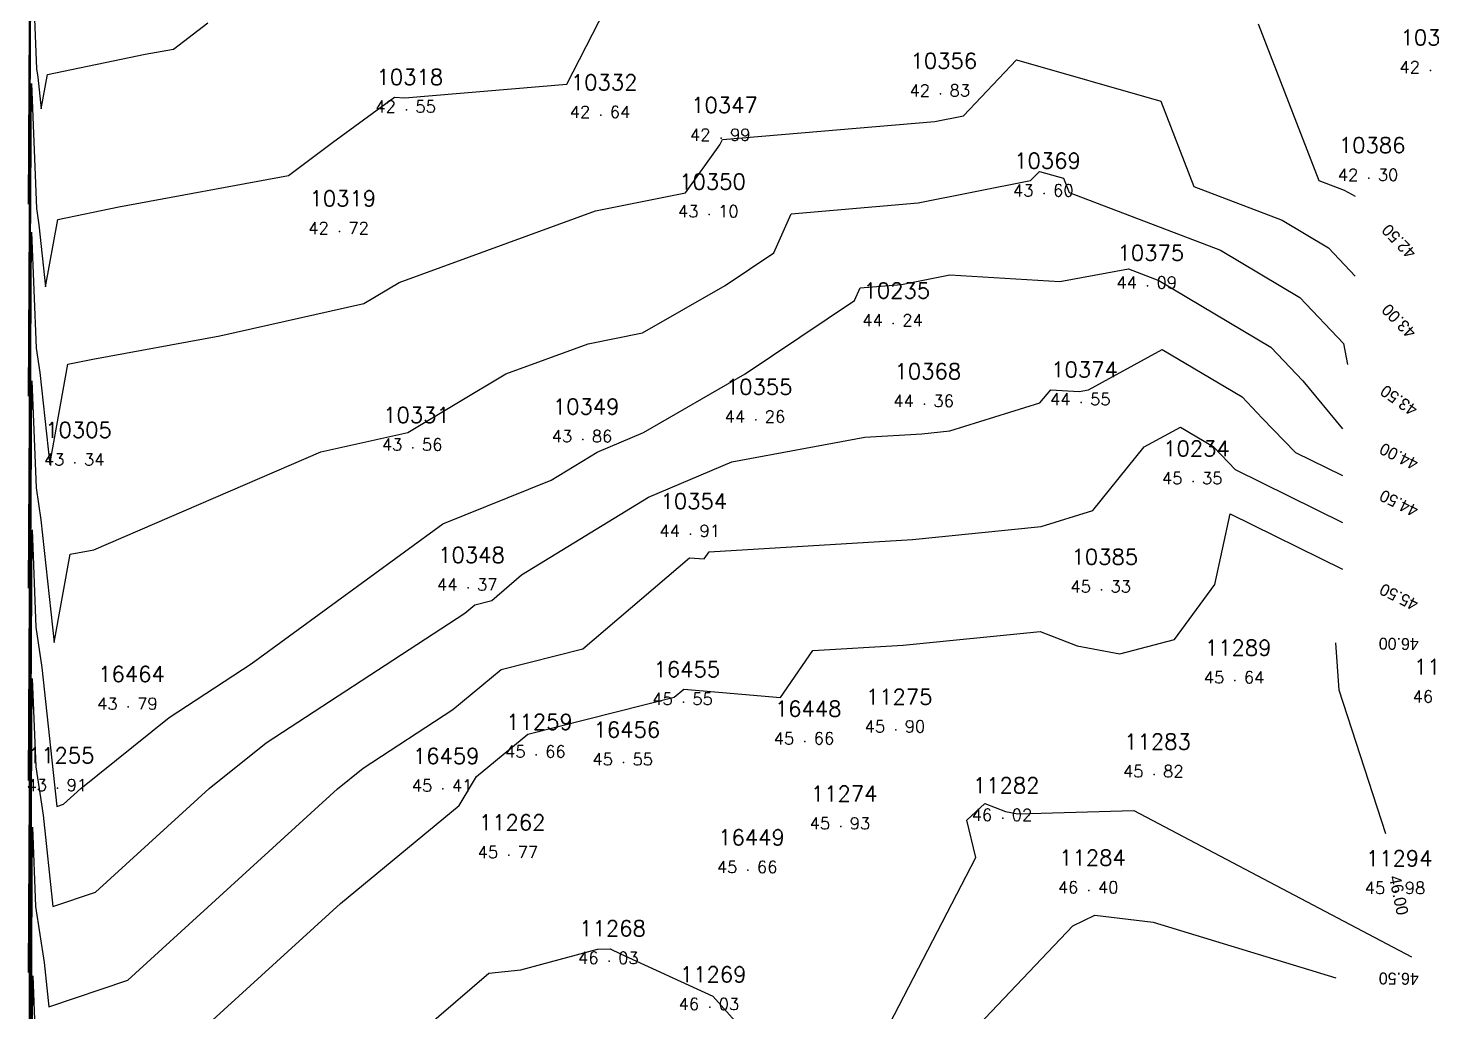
# Model space of a CAD drawing. Header units: millimetres. Extents: x 1412565 to 1412813, y 4931476 to 4931699.
# Drawn here: x 1412565.09 to 1412588.55, y 4931641.53 to 4931657.98 of the extents above; entities that cross this region are included whole.
import ezdxf
from ezdxf.enums import TextEntityAlignment as Align

# ---------------------------------------------------------------- set-up
doc = ezdxf.new("R2010")
doc.units = ezdxf.units.MM
for name, color, linetype in [('CIVIL', 50, 'Continuous'), ('CIVIL-DRAW', 80, 'Continuous'), ('CIVIL-NONAME', 130, 'Continuous'), ('CIVIL-TEXT', 240, 'Continuous'), ('CIVIL-Z', 50, 'Continuous'), ('Tcontours0', 7, 'Continuous'), ('Tcontours1', 7, 'Continuous'), ('Tcontours2', 7, 'Continuous')]:
    doc.layers.add(name, color=color, linetype=linetype)
doc.styles.add('CIVILCADMAIN', font='TXT.SHX')
doc.styles.add('MAVAT_HebTXT', font='hebtxt.shx')
doc.styles.get("Standard").update_dxf_attribs({"font": 'arial.ttf'})

# ---------------------------------------------------------------- blocks, each defined once
blk = doc.blocks.new('CIVIL-ZZ')
at = {"layer": 'CIVIL-DRAW'}
blk.add_point((0, 0), dxfattribs=at)
at = {"layer": 'CIVIL-NONAME'}
blk.add_attdef('NAME', text='', height=1.8, dxfattribs=at).set_placement((0, 2.1), align=Align.CENTER)
at = {"layer": 'CIVIL-TEXT', "flags": 8}
blk.add_attdef('TEXT', text='', height=2, dxfattribs=at).set_placement((0.2, -3.3), align=Align.CENTER)
at = {"layer": 'CIVIL-Z'}
blk.add_attdef('Z1', text='', height=1.6, dxfattribs=at).set_placement((-0.75, -0.225), align=Align.RIGHT)
blk.add_attdef('Z2', (0.75, -0.225), '', height=1.6, dxfattribs=at)

msp = doc.modelspace()

# ---------------------------------------------------------------- linework, layer by layer
at = {"layer": 'Tcontours0', "elevation": 45}
msp.add_lwpolyline([(1412565.092, 4931632.559), (1412565.159, 4931644.62), (1412565.212, 4931643.295), (1412565.354, 4931642.358), (1412565.433, 4931641.616), (1412566.751, 4931642.063), (1412570.26, 4931645.263), (1412570.689, 4931645.607), (1412572.186, 4931646.585), (1412572.997, 4931647.257), (1412574.362, 4931647.6), (1412576.143, 4931649.125), (1412576.389, 4931649.104), (1412576.472, 4931649.223), (1412579.871, 4931649.429), (1412582.023, 4931649.645), (1412582.886, 4931649.914), (1412583.742, 4931650.977), (1412584.349, 4931651.308), (1412584.897, 4931650.982), (1412585.036, 4931650.836), (1412585.264, 4931650.6), (1412587.058, 4931649.715)], dxfattribs=at)
at = {"layer": 'Tcontours1'}
for points, elevation in [([(1412565.095, 4931651.825), (1412565.138, 4931659.537), (1412565.227, 4931657.294), (1412565.248, 4931657.155), (1412565.305, 4931656.628), (1412565.409, 4931657.201), (1412567.043, 4931657.54), (1412567.515, 4931657.627), (1412568.09, 4931658.063)], 42), ([(1412565.094, 4931645.403), (1412565.145, 4931654.565), (1412565.222, 4931652.627), (1412565.283, 4931652.223), (1412565.449, 4931650.681), (1412565.753, 4931652.357), (1412566.168, 4931652.443), (1412568.294, 4931652.832), (1412570.7, 4931653.373), (1412571.29, 4931653.725), (1412574.571, 4931654.921), (1412576.077, 4931655.221), (1412576.652, 4931656.024), (1412576.693, 4931656.115), (1412580.245, 4931656.417), (1412580.722, 4931656.511), (1412581.612, 4931657.449), (1412584.021, 4931656.757), (1412584.576, 4931655.33), (1412586.053, 4931654.766), (1412586.825, 4931654.306), (1412587.27, 4931653.832)], 43), ([(1412565.093, 4931638.981), (1412565.152, 4931649.593), (1412565.217, 4931647.961), (1412565.318, 4931647.291), (1412565.568, 4931644.968), (1412565.677, 4931645.005), (1412565.966, 4931645.269), (1412567.442, 4931646.452), (1412568.817, 4931647.351), (1412572.02, 4931649.689), (1412573.833, 4931650.419), (1412574.6, 4931650.889), (1412575.372, 4931651.216), (1412577.075, 4931652.199), (1412578.902, 4931653.423), (1412578.997, 4931653.635), (1412579.684, 4931653.694), (1412580.495, 4931653.854), (1412582.331, 4931653.741), (1412583.482, 4931653.953), (1412583.986, 4931653.761), (1412585.861, 4931652.644), (1412586.396, 4931652.082), (1412587.058, 4931651.281)], 44), ([(1412587.786, 4931644.511), (1412587.005, 4931646.91), (1412586.95, 4931647.701)], 46), ([(1412579.408, 4931641.176), (1412580.932, 4931644.116), (1412580.778, 4931644.739), (1412581.082, 4931645.017), (1412581.428, 4931644.881), (1412581.633, 4931644.843), (1412583.572, 4931644.898), (1412588.214, 4931642.455)], 46), ([(1412570.043, 4931639.816), (1412572.788, 4931642.178), (1412573.321, 4931642.235), (1412574.606, 4931642.584), (1412574.815, 4931642.587), (1412574.988, 4931642.503), (1412576.532, 4931641.796), (1412576.906, 4931641.376)], 46)]:
    msp.add_lwpolyline(points, dxfattribs=dict(at, elevation=elevation))
at = {"layer": 'Tcontours2'}
for points, elevation in [([(1412565.095, 4931655.036), (1412565.134, 4931662.023)], 41.5), ([(1412565.094, 4931648.614), (1412565.141, 4931657.051), (1412565.225, 4931654.96), (1412565.266, 4931654.689), (1412565.377, 4931653.655), (1412565.581, 4931654.779), (1412566.605, 4931654.992), (1412569.442, 4931655.511), (1412570.172, 4931656.065), (1412571.21, 4931656.821), (1412571.385, 4931656.81), (1412574.092, 4931657.038), (1412575.27, 4931659.334)], 42.5), ([(1412585.647, 4931658.046), (1412586.665, 4931655.43), (1412587.087, 4931655.269), (1412587.272, 4931655.167)], 42.5), ([(1412565.093, 4931642.192), (1412565.149, 4931652.079), (1412565.22, 4931650.294), (1412565.301, 4931649.757), (1412565.521, 4931647.708), (1412565.789, 4931649.183), (1412566.186, 4931649.259), (1412569.979, 4931650.892), (1412571.432, 4931651.219), (1412573.075, 4931652.199), (1412574.449, 4931652.699), (1412575.359, 4931652.881), (1412576.739, 4931653.677), (1412577.551, 4931654.221), (1412577.845, 4931654.875), (1412579.965, 4931655.055), (1412581.845, 4931655.427), (1412581.994, 4931655.583), (1412582.395, 4931655.468), (1412582.488, 4931655.23), (1412585.02, 4931654.263), (1412586.343, 4931653.475), (1412587.077, 4931652.706), (1412587.141, 4931652.356)], 43.5), ([(1412565.092, 4931635.77), (1412565.156, 4931647.106), (1412565.215, 4931645.628), (1412565.336, 4931644.824), (1412565.501, 4931643.292), (1412566.214, 4931643.534), (1412568.113, 4931645.266), (1412569.065, 4931646.03), (1412572.387, 4931648.2), (1412572.555, 4931648.339), (1412572.837, 4931648.41), (1412573.336, 4931648.837), (1412575.457, 4931650.137), (1412576.848, 4931650.725), (1412579.075, 4931651.138), (1412580.026, 4931651.195), (1412580.497, 4931651.243), (1412582.001, 4931651.712), (1412582.184, 4931651.933), (1412582.657, 4931651.904), (1412582.811, 4931651.932), (1412584.047, 4931652.606), (1412585.379, 4931651.813), (1412585.716, 4931651.459), (1412586.271, 4931650.886), (1412587.058, 4931650.498)], 44.5), ([(1412567.289, 4931640.591), (1412570.306, 4931643.344), (1412572.295, 4931644.982), (1412572.582, 4931645.465), (1412573.439, 4931646.176), (1412575.887, 4931646.791), (1412576.049, 4931646.93), (1412577.663, 4931646.79), (1412578.204, 4931647.571), (1412579.715, 4931647.663), (1412582.004, 4931647.892), (1412582.623, 4931647.649), (1412583.335, 4931647.518), (1412584.253, 4931647.756), (1412584.922, 4931648.678), (1412585.182, 4931649.858), (1412587.058, 4931648.932)], 45.5), ([(1412565.09, 4931622.926), (1412565.17, 4931637.162), (1412565.204, 4931636.295), (1412565.322, 4931635.517), (1412565.991, 4931635.462), (1412566.202, 4931635.458), (1412566.975, 4931635.63), (1412568.37, 4931636.745), (1412568.681, 4931637.025), (1412570.53, 4931637.518), (1412572.092, 4931638.576), (1412572.594, 4931638.692), (1412573.151, 4931639.637), (1412574.6, 4931640.271), (1412575.138, 4931641.285), (1412576.051, 4931640.866), (1412576.942, 4931640.238), (1412578.885, 4931639.109), (1412582.549, 4931642.971), (1412582.916, 4931643.149), (1412583.895, 4931643.033), (1412586.95, 4931642.103)], 46.5), ([(1412565.091, 4931629.348), (1412565.163, 4931642.134), (1412565.21, 4931640.962)], 45.5)]:
    msp.add_lwpolyline(points, dxfattribs=dict(at, elevation=elevation))

# ---------------------------------------------------------------- block references
at = {"layer": 'CIVIL'}
ref = msp.add_blockref('CIVIL-ZZ', (1412588.53, 4931657.27, 42.09), dxfattribs=dict(at, xscale=0.2, yscale=0.2))
ref.add_attrib('Z2', '09', (1412588.68, 4931657.225), dxfattribs={"layer": 'CIVIL-Z', "height": 0.2, "style": 'CIVILCADMAIN'})
ref.add_attrib('Z1', '42', (1412588.01, 4931657.225), dxfattribs={"layer": 'CIVIL-Z', "height": 0.2, "style": 'CIVILCADMAIN'})
ref.add_attrib('NAME', '10387', (1412588.03, 4931657.69), dxfattribs={"layer": 'CIVIL-NONAME', "height": 0.26, "style": 'CIVILCADMAIN'})
ref = msp.add_blockref('CIVIL-ZZ', (1412580.34, 4931656.88, 42.83), dxfattribs=dict(at, xscale=0.2, yscale=0.2))
ref.add_attrib('Z2', '83', (1412580.49, 4931656.835), dxfattribs={"layer": 'CIVIL-Z', "height": 0.2, "style": 'CIVILCADMAIN'})
ref.add_attrib('Z1', '42', (1412579.82, 4931656.835), dxfattribs={"layer": 'CIVIL-Z', "height": 0.2, "style": 'CIVILCADMAIN'})
ref.add_attrib('NAME', '10356', (1412579.84, 4931657.3), dxfattribs={"layer": 'CIVIL-NONAME', "height": 0.26, "style": 'CIVILCADMAIN'})
ref = msp.add_blockref('CIVIL-ZZ', (1412571.41, 4931656.61, 42.55), dxfattribs=dict(at, xscale=0.2, yscale=0.2))
ref.add_attrib('Z2', '55', (1412571.56, 4931656.565), dxfattribs={"layer": 'CIVIL-Z', "height": 0.2, "style": 'CIVILCADMAIN'})
ref.add_attrib('Z1', '42', (1412570.89, 4931656.565), dxfattribs={"layer": 'CIVIL-Z', "height": 0.2, "style": 'CIVILCADMAIN'})
ref.add_attrib('NAME', '10318', (1412570.91, 4931657.03), dxfattribs={"layer": 'CIVIL-NONAME', "height": 0.26, "style": 'CIVILCADMAIN'})
ref = msp.add_blockref('CIVIL-ZZ', (1412574.66, 4931656.52, 42.64), dxfattribs=dict(at, xscale=0.2, yscale=0.2))
ref.add_attrib('Z2', '64', (1412574.81, 4931656.475), dxfattribs={"layer": 'CIVIL-Z', "height": 0.2, "style": 'CIVILCADMAIN'})
ref.add_attrib('Z1', '42', (1412574.14, 4931656.475), dxfattribs={"layer": 'CIVIL-Z', "height": 0.2, "style": 'CIVILCADMAIN'})
ref.add_attrib('NAME', '10332', (1412574.16, 4931656.94), dxfattribs={"layer": 'CIVIL-NONAME', "height": 0.26, "style": 'CIVILCADMAIN'})
ref = msp.add_blockref('CIVIL-ZZ', (1412576.67, 4931656.14, 42.99), dxfattribs=dict(at, xscale=0.2, yscale=0.2))
ref.add_attrib('Z2', '99', (1412576.82, 4931656.095), dxfattribs={"layer": 'CIVIL-Z', "height": 0.2, "style": 'CIVILCADMAIN'})
ref.add_attrib('Z1', '42', (1412576.15, 4931656.095), dxfattribs={"layer": 'CIVIL-Z', "height": 0.2, "style": 'CIVILCADMAIN'})
ref.add_attrib('NAME', '10347', (1412576.17, 4931656.56), dxfattribs={"layer": 'CIVIL-NONAME', "height": 0.26, "style": 'CIVILCADMAIN'})
ref = msp.add_blockref('CIVIL-ZZ', (1412587.5, 4931655.47, 42.3), dxfattribs=dict(at, xscale=0.2, yscale=0.2))
ref.add_attrib('Z2', '30', (1412587.65, 4931655.425), dxfattribs={"layer": 'CIVIL-Z', "height": 0.2, "style": 'CIVILCADMAIN'})
ref.add_attrib('Z1', '42', (1412586.98, 4931655.425), dxfattribs={"layer": 'CIVIL-Z', "height": 0.2, "style": 'CIVILCADMAIN'})
ref.add_attrib('NAME', '10386', (1412587, 4931655.89), dxfattribs={"layer": 'CIVIL-NONAME', "height": 0.26, "style": 'CIVILCADMAIN'})
ref = msp.add_blockref('CIVIL-ZZ', (1412582.07, 4931655.21, 43.6), dxfattribs=dict(at, xscale=0.2, yscale=0.2))
ref.add_attrib('Z2', '60', (1412582.22, 4931655.165), dxfattribs={"layer": 'CIVIL-Z', "height": 0.2, "style": 'CIVILCADMAIN'})
ref.add_attrib('Z1', '43', (1412581.55, 4931655.165), dxfattribs={"layer": 'CIVIL-Z', "height": 0.2, "style": 'CIVILCADMAIN'})
ref.add_attrib('NAME', '10369', (1412581.57, 4931655.63), dxfattribs={"layer": 'CIVIL-NONAME', "height": 0.26, "style": 'CIVILCADMAIN'})
ref = msp.add_blockref('CIVIL-ZZ', (1412576.47, 4931654.86, 43.1), dxfattribs=dict(at, xscale=0.2, yscale=0.2))
ref.add_attrib('Z2', '10', (1412576.62, 4931654.815), dxfattribs={"layer": 'CIVIL-Z', "height": 0.2, "style": 'CIVILCADMAIN'})
ref.add_attrib('Z1', '43', (1412575.95, 4931654.815), dxfattribs={"layer": 'CIVIL-Z', "height": 0.2, "style": 'CIVILCADMAIN'})
ref.add_attrib('NAME', '10350', (1412575.97, 4931655.28), dxfattribs={"layer": 'CIVIL-NONAME', "height": 0.26, "style": 'CIVILCADMAIN'})
ref = msp.add_blockref('CIVIL-ZZ', (1412570.29, 4931654.58, 42.72), dxfattribs=dict(at, xscale=0.2, yscale=0.2))
ref.add_attrib('Z2', '72', (1412570.44, 4931654.535), dxfattribs={"layer": 'CIVIL-Z', "height": 0.2, "style": 'CIVILCADMAIN'})
ref.add_attrib('Z1', '42', (1412569.77, 4931654.535), dxfattribs={"layer": 'CIVIL-Z', "height": 0.2, "style": 'CIVILCADMAIN'})
ref.add_attrib('NAME', '10319', (1412569.79, 4931655), dxfattribs={"layer": 'CIVIL-NONAME', "height": 0.26, "style": 'CIVILCADMAIN'})
ref = msp.add_blockref('CIVIL-ZZ', (1412583.8, 4931653.67, 44.09), dxfattribs=dict(at, xscale=0.2, yscale=0.2))
ref.add_attrib('Z2', '09', (1412583.95, 4931653.625), dxfattribs={"layer": 'CIVIL-Z', "height": 0.2, "style": 'CIVILCADMAIN'})
ref.add_attrib('Z1', '44', (1412583.28, 4931653.625), dxfattribs={"layer": 'CIVIL-Z', "height": 0.2, "style": 'CIVILCADMAIN'})
ref.add_attrib('NAME', '10375', (1412583.3, 4931654.09), dxfattribs={"layer": 'CIVIL-NONAME', "height": 0.26, "style": 'CIVILCADMAIN'})
ref = msp.add_blockref('CIVIL-ZZ', (1412579.55, 4931653.04, 44.24), dxfattribs=dict(at, xscale=0.2, yscale=0.2))
ref.add_attrib('Z2', '24', (1412579.7, 4931652.995), dxfattribs={"layer": 'CIVIL-Z', "height": 0.2, "style": 'CIVILCADMAIN'})
ref.add_attrib('Z1', '44', (1412579.03, 4931652.995), dxfattribs={"layer": 'CIVIL-Z', "height": 0.2, "style": 'CIVILCADMAIN'})
ref.add_attrib('NAME', '10235', (1412579.05, 4931653.46), dxfattribs={"layer": 'CIVIL-NONAME', "height": 0.26, "style": 'CIVILCADMAIN'})
ref = msp.add_blockref('CIVIL-ZZ', (1412580.07, 4931651.69, 44.36), dxfattribs=dict(at, xscale=0.2, yscale=0.2))
ref.add_attrib('Z2', '36', (1412580.22, 4931651.645), dxfattribs={"layer": 'CIVIL-Z', "height": 0.2, "style": 'CIVILCADMAIN'})
ref.add_attrib('Z1', '44', (1412579.55, 4931651.645), dxfattribs={"layer": 'CIVIL-Z', "height": 0.2, "style": 'CIVILCADMAIN'})
ref.add_attrib('NAME', '10368', (1412579.57, 4931652.11), dxfattribs={"layer": 'CIVIL-NONAME', "height": 0.26, "style": 'CIVILCADMAIN'})
ref = msp.add_blockref('CIVIL-ZZ', (1412582.69, 4931651.72, 44.55), dxfattribs=dict(at, xscale=0.2, yscale=0.2))
ref.add_attrib('Z2', '55', (1412582.84, 4931651.675), dxfattribs={"layer": 'CIVIL-Z', "height": 0.2, "style": 'CIVILCADMAIN'})
ref.add_attrib('Z1', '44', (1412582.17, 4931651.675), dxfattribs={"layer": 'CIVIL-Z', "height": 0.2, "style": 'CIVILCADMAIN'})
ref.add_attrib('NAME', '10374', (1412582.19, 4931652.14), dxfattribs={"layer": 'CIVIL-NONAME', "height": 0.26, "style": 'CIVILCADMAIN'})
ref = msp.add_blockref('CIVIL-ZZ', (1412577.25, 4931651.43, 44.26), dxfattribs=dict(at, xscale=0.2, yscale=0.2))
ref.add_attrib('Z2', '26', (1412577.4, 4931651.385), dxfattribs={"layer": 'CIVIL-Z', "height": 0.2, "style": 'CIVILCADMAIN'})
ref.add_attrib('Z1', '44', (1412576.73, 4931651.385), dxfattribs={"layer": 'CIVIL-Z', "height": 0.2, "style": 'CIVILCADMAIN'})
ref.add_attrib('NAME', '10355', (1412576.75, 4931651.85), dxfattribs={"layer": 'CIVIL-NONAME', "height": 0.26, "style": 'CIVILCADMAIN'})
ref = msp.add_blockref('CIVIL-ZZ', (1412571.52, 4931650.96, 43.56), dxfattribs=dict(at, xscale=0.2, yscale=0.2))
ref.add_attrib('Z2', '56', (1412571.67, 4931650.915), dxfattribs={"layer": 'CIVIL-Z', "height": 0.2, "style": 'CIVILCADMAIN'})
ref.add_attrib('Z1', '43', (1412571, 4931650.915), dxfattribs={"layer": 'CIVIL-Z', "height": 0.2, "style": 'CIVILCADMAIN'})
ref.add_attrib('NAME', '10331', (1412571.02, 4931651.38), dxfattribs={"layer": 'CIVIL-NONAME', "height": 0.26, "style": 'CIVILCADMAIN'})
ref = msp.add_blockref('CIVIL-ZZ', (1412574.36, 4931651.1, 43.86), dxfattribs=dict(at, xscale=0.2, yscale=0.2))
ref.add_attrib('Z2', '86', (1412574.51, 4931651.055), dxfattribs={"layer": 'CIVIL-Z', "height": 0.2, "style": 'CIVILCADMAIN'})
ref.add_attrib('Z1', '43', (1412573.84, 4931651.055), dxfattribs={"layer": 'CIVIL-Z', "height": 0.2, "style": 'CIVILCADMAIN'})
ref.add_attrib('NAME', '10349', (1412573.86, 4931651.52), dxfattribs={"layer": 'CIVIL-NONAME', "height": 0.26, "style": 'CIVILCADMAIN'})
ref = msp.add_blockref('CIVIL-ZZ', (1412565.87, 4931650.71, 43.34), dxfattribs=dict(at, xscale=0.2, yscale=0.2))
ref.add_attrib('Z2', '34', (1412566.02, 4931650.665), dxfattribs={"layer": 'CIVIL-Z', "height": 0.2, "style": 'CIVILCADMAIN'})
ref.add_attrib('Z1', '43', (1412565.35, 4931650.665), dxfattribs={"layer": 'CIVIL-Z', "height": 0.2, "style": 'CIVILCADMAIN'})
ref.add_attrib('NAME', '10305', (1412565.37, 4931651.13), dxfattribs={"layer": 'CIVIL-NONAME', "height": 0.26, "style": 'CIVILCADMAIN'})
ref = msp.add_blockref('CIVIL-ZZ', (1412584.56, 4931650.4, 45.35), dxfattribs=dict(at, xscale=0.2, yscale=0.2))
ref.add_attrib('Z2', '35', (1412584.71, 4931650.355), dxfattribs={"layer": 'CIVIL-Z', "height": 0.2, "style": 'CIVILCADMAIN'})
ref.add_attrib('Z1', '45', (1412584.04, 4931650.355), dxfattribs={"layer": 'CIVIL-Z', "height": 0.2, "style": 'CIVILCADMAIN'})
ref.add_attrib('NAME', '10234', (1412584.06, 4931650.82), dxfattribs={"layer": 'CIVIL-NONAME', "height": 0.26, "style": 'CIVILCADMAIN'})
ref = msp.add_blockref('CIVIL-ZZ', (1412576.16, 4931649.52, 44.91), dxfattribs=dict(at, xscale=0.2, yscale=0.2))
ref.add_attrib('Z2', '91', (1412576.31, 4931649.475), dxfattribs={"layer": 'CIVIL-Z', "height": 0.2, "style": 'CIVILCADMAIN'})
ref.add_attrib('Z1', '44', (1412575.64, 4931649.475), dxfattribs={"layer": 'CIVIL-Z', "height": 0.2, "style": 'CIVILCADMAIN'})
ref.add_attrib('NAME', '10354', (1412575.66, 4931649.94), dxfattribs={"layer": 'CIVIL-NONAME', "height": 0.26, "style": 'CIVILCADMAIN'})
ref = msp.add_blockref('CIVIL-ZZ', (1412572.44, 4931648.62, 44.37), dxfattribs=dict(at, xscale=0.2, yscale=0.2))
ref.add_attrib('Z2', '37', (1412572.59, 4931648.575), dxfattribs={"layer": 'CIVIL-Z', "height": 0.2, "style": 'CIVILCADMAIN'})
ref.add_attrib('Z1', '44', (1412571.92, 4931648.575), dxfattribs={"layer": 'CIVIL-Z', "height": 0.2, "style": 'CIVILCADMAIN'})
ref.add_attrib('NAME', '10348', (1412571.94, 4931649.04), dxfattribs={"layer": 'CIVIL-NONAME', "height": 0.26, "style": 'CIVILCADMAIN'})
ref = msp.add_blockref('CIVIL-ZZ', (1412583.03, 4931648.59, 45.33), dxfattribs=dict(at, xscale=0.2, yscale=0.2))
ref.add_attrib('Z2', '33', (1412583.18, 4931648.545), dxfattribs={"layer": 'CIVIL-Z', "height": 0.2, "style": 'CIVILCADMAIN'})
ref.add_attrib('Z1', '45', (1412582.51, 4931648.545), dxfattribs={"layer": 'CIVIL-Z', "height": 0.2, "style": 'CIVILCADMAIN'})
ref.add_attrib('NAME', '10385', (1412582.53, 4931649.01), dxfattribs={"layer": 'CIVIL-NONAME', "height": 0.26, "style": 'CIVILCADMAIN'})
ref = msp.add_blockref('CIVIL-ZZ', (1412585.26, 4931647.07, 45.64), dxfattribs=dict(at, xscale=0.2, yscale=0.2))
ref.add_attrib('Z2', '64', (1412585.41, 4931647.025), dxfattribs={"layer": 'CIVIL-Z', "height": 0.2, "style": 'CIVILCADMAIN'})
ref.add_attrib('Z1', '45', (1412584.74, 4931647.025), dxfattribs={"layer": 'CIVIL-Z', "height": 0.2, "style": 'CIVILCADMAIN'})
ref.add_attrib('NAME', '11289', (1412584.76, 4931647.49), dxfattribs={"layer": 'CIVIL-NONAME', "height": 0.26, "style": 'CIVILCADMAIN'})
ref = msp.add_blockref('CIVIL-ZZ', (1412588.75, 4931646.75, 46.36), dxfattribs=dict(at, xscale=0.2, yscale=0.2))
ref.add_attrib('Z2', '36', (1412588.9, 4931646.705), dxfattribs={"layer": 'CIVIL-Z', "height": 0.2, "style": 'CIVILCADMAIN'})
ref.add_attrib('Z1', '46', (1412588.23, 4931646.705), dxfattribs={"layer": 'CIVIL-Z', "height": 0.2, "style": 'CIVILCADMAIN'})
ref.add_attrib('NAME', '11180', (1412588.25, 4931647.17), dxfattribs={"layer": 'CIVIL-NONAME', "height": 0.26, "style": 'CIVILCADMAIN'})
ref = msp.add_blockref('CIVIL-ZZ', (1412566.76, 4931646.63, 43.79), dxfattribs=dict(at, xscale=0.2, yscale=0.2))
ref.add_attrib('Z2', '79', (1412566.91, 4931646.585), dxfattribs={"layer": 'CIVIL-Z', "height": 0.2, "style": 'CIVILCADMAIN'})
ref.add_attrib('Z1', '43', (1412566.24, 4931646.585), dxfattribs={"layer": 'CIVIL-Z', "height": 0.2, "style": 'CIVILCADMAIN'})
ref.add_attrib('NAME', '16464', (1412566.26, 4931647.05), dxfattribs={"layer": 'CIVIL-NONAME', "height": 0.26, "style": 'CIVILCADMAIN'})
ref = msp.add_blockref('CIVIL-ZZ', (1412576.04, 4931646.71, 45.55), dxfattribs=dict(at, xscale=0.2, yscale=0.2))
ref.add_attrib('Z2', '55', (1412576.19, 4931646.665), dxfattribs={"layer": 'CIVIL-Z', "height": 0.2, "style": 'CIVILCADMAIN'})
ref.add_attrib('Z1', '45', (1412575.52, 4931646.665), dxfattribs={"layer": 'CIVIL-Z', "height": 0.2, "style": 'CIVILCADMAIN'})
ref.add_attrib('NAME', '16455', (1412575.54, 4931647.13), dxfattribs={"layer": 'CIVIL-NONAME', "height": 0.26, "style": 'CIVILCADMAIN'})
ref = msp.add_blockref('CIVIL-ZZ', (1412578.07, 4931646.05, 45.66), dxfattribs=dict(at, xscale=0.2, yscale=0.2))
ref.add_attrib('Z2', '66', (1412578.22, 4931646.005), dxfattribs={"layer": 'CIVIL-Z', "height": 0.2, "style": 'CIVILCADMAIN'})
ref.add_attrib('Z1', '45', (1412577.55, 4931646.005), dxfattribs={"layer": 'CIVIL-Z', "height": 0.2, "style": 'CIVILCADMAIN'})
ref.add_attrib('NAME', '16448', (1412577.57, 4931646.47), dxfattribs={"layer": 'CIVIL-NONAME', "height": 0.26, "style": 'CIVILCADMAIN'})
ref = msp.add_blockref('CIVIL-ZZ', (1412579.59, 4931646.25, 45.9), dxfattribs=dict(at, xscale=0.2, yscale=0.2))
ref.add_attrib('Z2', '90', (1412579.74, 4931646.205), dxfattribs={"layer": 'CIVIL-Z', "height": 0.2, "style": 'CIVILCADMAIN'})
ref.add_attrib('Z1', '45', (1412579.07, 4931646.205), dxfattribs={"layer": 'CIVIL-Z', "height": 0.2, "style": 'CIVILCADMAIN'})
ref.add_attrib('NAME', '11275', (1412579.09, 4931646.67), dxfattribs={"layer": 'CIVIL-NONAME', "height": 0.26, "style": 'CIVILCADMAIN'})
ref = msp.add_blockref('CIVIL-ZZ', (1412573.58, 4931645.83, 45.66), dxfattribs=dict(at, xscale=0.2, yscale=0.2))
ref.add_attrib('Z2', '66', (1412573.73, 4931645.785), dxfattribs={"layer": 'CIVIL-Z', "height": 0.2, "style": 'CIVILCADMAIN'})
ref.add_attrib('Z1', '45', (1412573.06, 4931645.785), dxfattribs={"layer": 'CIVIL-Z', "height": 0.2, "style": 'CIVILCADMAIN'})
ref.add_attrib('NAME', '11259', (1412573.08, 4931646.25), dxfattribs={"layer": 'CIVIL-NONAME', "height": 0.26, "style": 'CIVILCADMAIN'})
ref = msp.add_blockref('CIVIL-ZZ', (1412575.04, 4931645.7, 45.55), dxfattribs=dict(at, xscale=0.2, yscale=0.2))
ref.add_attrib('Z2', '55', (1412575.19, 4931645.655), dxfattribs={"layer": 'CIVIL-Z', "height": 0.2, "style": 'CIVILCADMAIN'})
ref.add_attrib('Z1', '45', (1412574.52, 4931645.655), dxfattribs={"layer": 'CIVIL-Z', "height": 0.2, "style": 'CIVILCADMAIN'})
ref.add_attrib('NAME', '16456', (1412574.54, 4931646.12), dxfattribs={"layer": 'CIVIL-NONAME', "height": 0.26, "style": 'CIVILCADMAIN'})
ref = msp.add_blockref('CIVIL-ZZ', (1412583.91, 4931645.5, 45.82), dxfattribs=dict(at, xscale=0.2, yscale=0.2))
ref.add_attrib('Z2', '82', (1412584.06, 4931645.455), dxfattribs={"layer": 'CIVIL-Z', "height": 0.2, "style": 'CIVILCADMAIN'})
ref.add_attrib('Z1', '45', (1412583.39, 4931645.455), dxfattribs={"layer": 'CIVIL-Z', "height": 0.2, "style": 'CIVILCADMAIN'})
ref.add_attrib('NAME', '11283', (1412583.41, 4931645.92), dxfattribs={"layer": 'CIVIL-NONAME', "height": 0.26, "style": 'CIVILCADMAIN'})
ref = msp.add_blockref('CIVIL-ZZ', (1412565.58, 4931645.27, 43.91), dxfattribs=dict(at, xscale=0.2, yscale=0.2))
ref.add_attrib('Z2', '91', (1412565.73, 4931645.225), dxfattribs={"layer": 'CIVIL-Z', "height": 0.2, "style": 'CIVILCADMAIN'})
ref.add_attrib('Z1', '43', (1412565.06, 4931645.225), dxfattribs={"layer": 'CIVIL-Z', "height": 0.2, "style": 'CIVILCADMAIN'})
ref.add_attrib('NAME', '11255', (1412565.08, 4931645.69), dxfattribs={"layer": 'CIVIL-NONAME', "height": 0.26, "style": 'CIVILCADMAIN'})
ref = msp.add_blockref('CIVIL-ZZ', (1412572.02, 4931645.26, 45.41), dxfattribs=dict(at, xscale=0.2, yscale=0.2))
ref.add_attrib('Z2', '41', (1412572.17, 4931645.215), dxfattribs={"layer": 'CIVIL-Z', "height": 0.2, "style": 'CIVILCADMAIN'})
ref.add_attrib('Z1', '45', (1412571.5, 4931645.215), dxfattribs={"layer": 'CIVIL-Z', "height": 0.2, "style": 'CIVILCADMAIN'})
ref.add_attrib('NAME', '16459', (1412571.52, 4931645.68), dxfattribs={"layer": 'CIVIL-NONAME', "height": 0.26, "style": 'CIVILCADMAIN'})
ref = msp.add_blockref('CIVIL-ZZ', (1412578.67, 4931644.63, 45.93), dxfattribs=dict(at, xscale=0.2, yscale=0.2))
ref.add_attrib('Z2', '93', (1412578.82, 4931644.585), dxfattribs={"layer": 'CIVIL-Z', "height": 0.2, "style": 'CIVILCADMAIN'})
ref.add_attrib('Z1', '45', (1412578.15, 4931644.585), dxfattribs={"layer": 'CIVIL-Z', "height": 0.2, "style": 'CIVILCADMAIN'})
ref.add_attrib('NAME', '11274', (1412578.17, 4931645.05), dxfattribs={"layer": 'CIVIL-NONAME', "height": 0.26, "style": 'CIVILCADMAIN'})
ref = msp.add_blockref('CIVIL-ZZ', (1412581.38, 4931644.77, 46.02), dxfattribs=dict(at, xscale=0.2, yscale=0.2))
ref.add_attrib('Z2', '02', (1412581.53, 4931644.725), dxfattribs={"layer": 'CIVIL-Z', "height": 0.2, "style": 'CIVILCADMAIN'})
ref.add_attrib('Z1', '46', (1412580.86, 4931644.725), dxfattribs={"layer": 'CIVIL-Z', "height": 0.2, "style": 'CIVILCADMAIN'})
ref.add_attrib('NAME', '11282', (1412580.88, 4931645.19), dxfattribs={"layer": 'CIVIL-NONAME', "height": 0.26, "style": 'CIVILCADMAIN'})
ref = msp.add_blockref('CIVIL-ZZ', (1412573.12, 4931644.15, 45.77), dxfattribs=dict(at, xscale=0.2, yscale=0.2))
ref.add_attrib('Z2', '77', (1412573.27, 4931644.105), dxfattribs={"layer": 'CIVIL-Z', "height": 0.2, "style": 'CIVILCADMAIN'})
ref.add_attrib('Z1', '45', (1412572.6, 4931644.105), dxfattribs={"layer": 'CIVIL-Z', "height": 0.2, "style": 'CIVILCADMAIN'})
ref.add_attrib('NAME', '11262', (1412572.62, 4931644.57), dxfattribs={"layer": 'CIVIL-NONAME', "height": 0.26, "style": 'CIVILCADMAIN'})
ref = msp.add_blockref('CIVIL-ZZ', (1412577.12, 4931643.9, 45.66), dxfattribs=dict(at, xscale=0.2, yscale=0.2))
ref.add_attrib('Z2', '66', (1412577.27, 4931643.855), dxfattribs={"layer": 'CIVIL-Z', "height": 0.2, "style": 'CIVILCADMAIN'})
ref.add_attrib('Z1', '45', (1412576.6, 4931643.855), dxfattribs={"layer": 'CIVIL-Z', "height": 0.2, "style": 'CIVILCADMAIN'})
ref.add_attrib('NAME', '16449', (1412576.62, 4931644.32), dxfattribs={"layer": 'CIVIL-NONAME', "height": 0.26, "style": 'CIVILCADMAIN'})
ref = msp.add_blockref('CIVIL-ZZ', (1412582.82, 4931643.56, 46.4), dxfattribs=dict(at, xscale=0.2, yscale=0.2))
ref.add_attrib('Z2', '40', (1412582.97, 4931643.515), dxfattribs={"layer": 'CIVIL-Z', "height": 0.2, "style": 'CIVILCADMAIN'})
ref.add_attrib('Z1', '46', (1412582.3, 4931643.515), dxfattribs={"layer": 'CIVIL-Z', "height": 0.2, "style": 'CIVILCADMAIN'})
ref.add_attrib('NAME', '11284', (1412582.32, 4931643.98), dxfattribs={"layer": 'CIVIL-NONAME', "height": 0.26, "style": 'CIVILCADMAIN'})
ref = msp.add_blockref('CIVIL-ZZ', (1412587.95, 4931643.55, 45.98), dxfattribs=dict(at, xscale=0.2, yscale=0.2))
ref.add_attrib('Z2', '98', (1412588.1, 4931643.505), dxfattribs={"layer": 'CIVIL-Z', "height": 0.2, "style": 'CIVILCADMAIN'})
ref.add_attrib('Z1', '45', (1412587.43, 4931643.505), dxfattribs={"layer": 'CIVIL-Z', "height": 0.2, "style": 'CIVILCADMAIN'})
ref.add_attrib('NAME', '11294', (1412587.45, 4931643.97), dxfattribs={"layer": 'CIVIL-NONAME', "height": 0.26, "style": 'CIVILCADMAIN'})
ref = msp.add_blockref('CIVIL-ZZ', (1412574.8, 4931642.38, 46.03), dxfattribs=dict(at, xscale=0.2, yscale=0.2))
ref.add_attrib('Z2', '03', (1412574.95, 4931642.335), dxfattribs={"layer": 'CIVIL-Z', "height": 0.2, "style": 'CIVILCADMAIN'})
ref.add_attrib('Z1', '46', (1412574.28, 4931642.335), dxfattribs={"layer": 'CIVIL-Z', "height": 0.2, "style": 'CIVILCADMAIN'})
ref.add_attrib('NAME', '11268', (1412574.3, 4931642.8), dxfattribs={"layer": 'CIVIL-NONAME', "height": 0.26, "style": 'CIVILCADMAIN'})
ref = msp.add_blockref('CIVIL-ZZ', (1412576.48, 4931641.61, 46.03), dxfattribs=dict(at, xscale=0.2, yscale=0.2))
ref.add_attrib('Z2', '03', (1412576.63, 4931641.565), dxfattribs={"layer": 'CIVIL-Z', "height": 0.2, "style": 'CIVILCADMAIN'})
ref.add_attrib('Z1', '46', (1412575.96, 4931641.565), dxfattribs={"layer": 'CIVIL-Z', "height": 0.2, "style": 'CIVILCADMAIN'})
ref.add_attrib('NAME', '11269', (1412575.98, 4931642.03), dxfattribs={"layer": 'CIVIL-NONAME', "height": 0.26, "style": 'CIVILCADMAIN'})

# ---------------------------------------------------------------- texts
at = {"layer": 'Tcontours1', "style": 'MAVAT_HebTXT'}
for s, rotation, p in [('43.00', 134.0758, (1412588, 4931653.078, 43)), ('44.00', 153.7272, (1412588, 4931650.816, 44)), ('46.00', 179.062, (1412588, 4931647.684, 46)), ('46.00', 281.7815, (1412588, 4931643.483, 46))]:
    msp.add_text(s, height=0.2, rotation=rotation, dxfattribs=at).set_placement(p, align=Align.MIDDLE_CENTER)
at = {"layer": 'Tcontours2', "style": 'MAVAT_HebTXT'}
for s, rotation, p in [('42.50', 133.9013, (1412588, 4931654.41, 42.5)), ('43.50', 144.897, (1412588, 4931651.752, 43.5)), ('44.50', 153.7272, (1412588, 4931650.033, 44.5)), ('45.50', 153.7272, (1412588, 4931648.467, 45.5)), ('46.50', 179.1689, (1412588, 4931642.088, 46.5))]:
    msp.add_text(s, height=0.2, rotation=rotation, dxfattribs=at).set_placement(p, align=Align.MIDDLE_CENTER)

doc.saveas('drawing.dxf')
